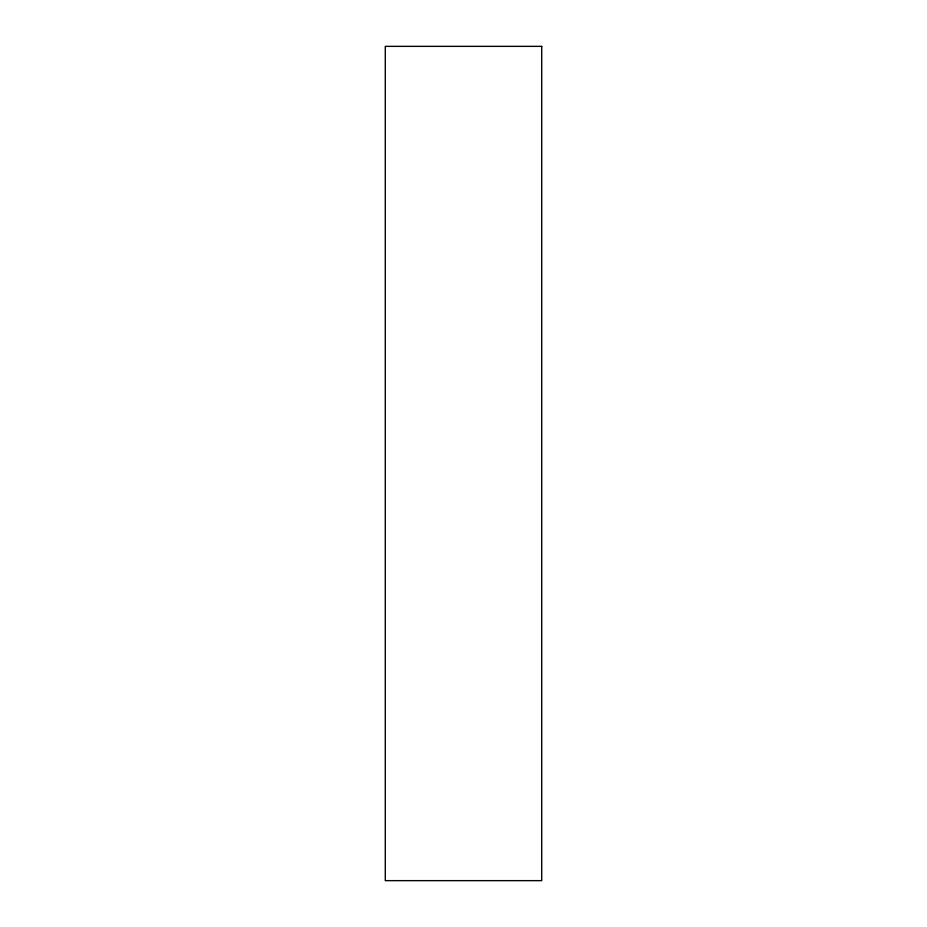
<?xml version="1.0" encoding="UTF-8"?>
<svg xmlns="http://www.w3.org/2000/svg" width="927" height="927" viewBox="0 0 927 927"><rect width="100%" height="100%" fill="white"/><g stroke="black" fill="none" stroke-linecap="round" stroke-linejoin="round"><path stroke-width="1.39" d="M541.716 46.35L385.284 46.35L385.284 880.65L541.716 880.65L541.716 46.35"/></g></svg>
